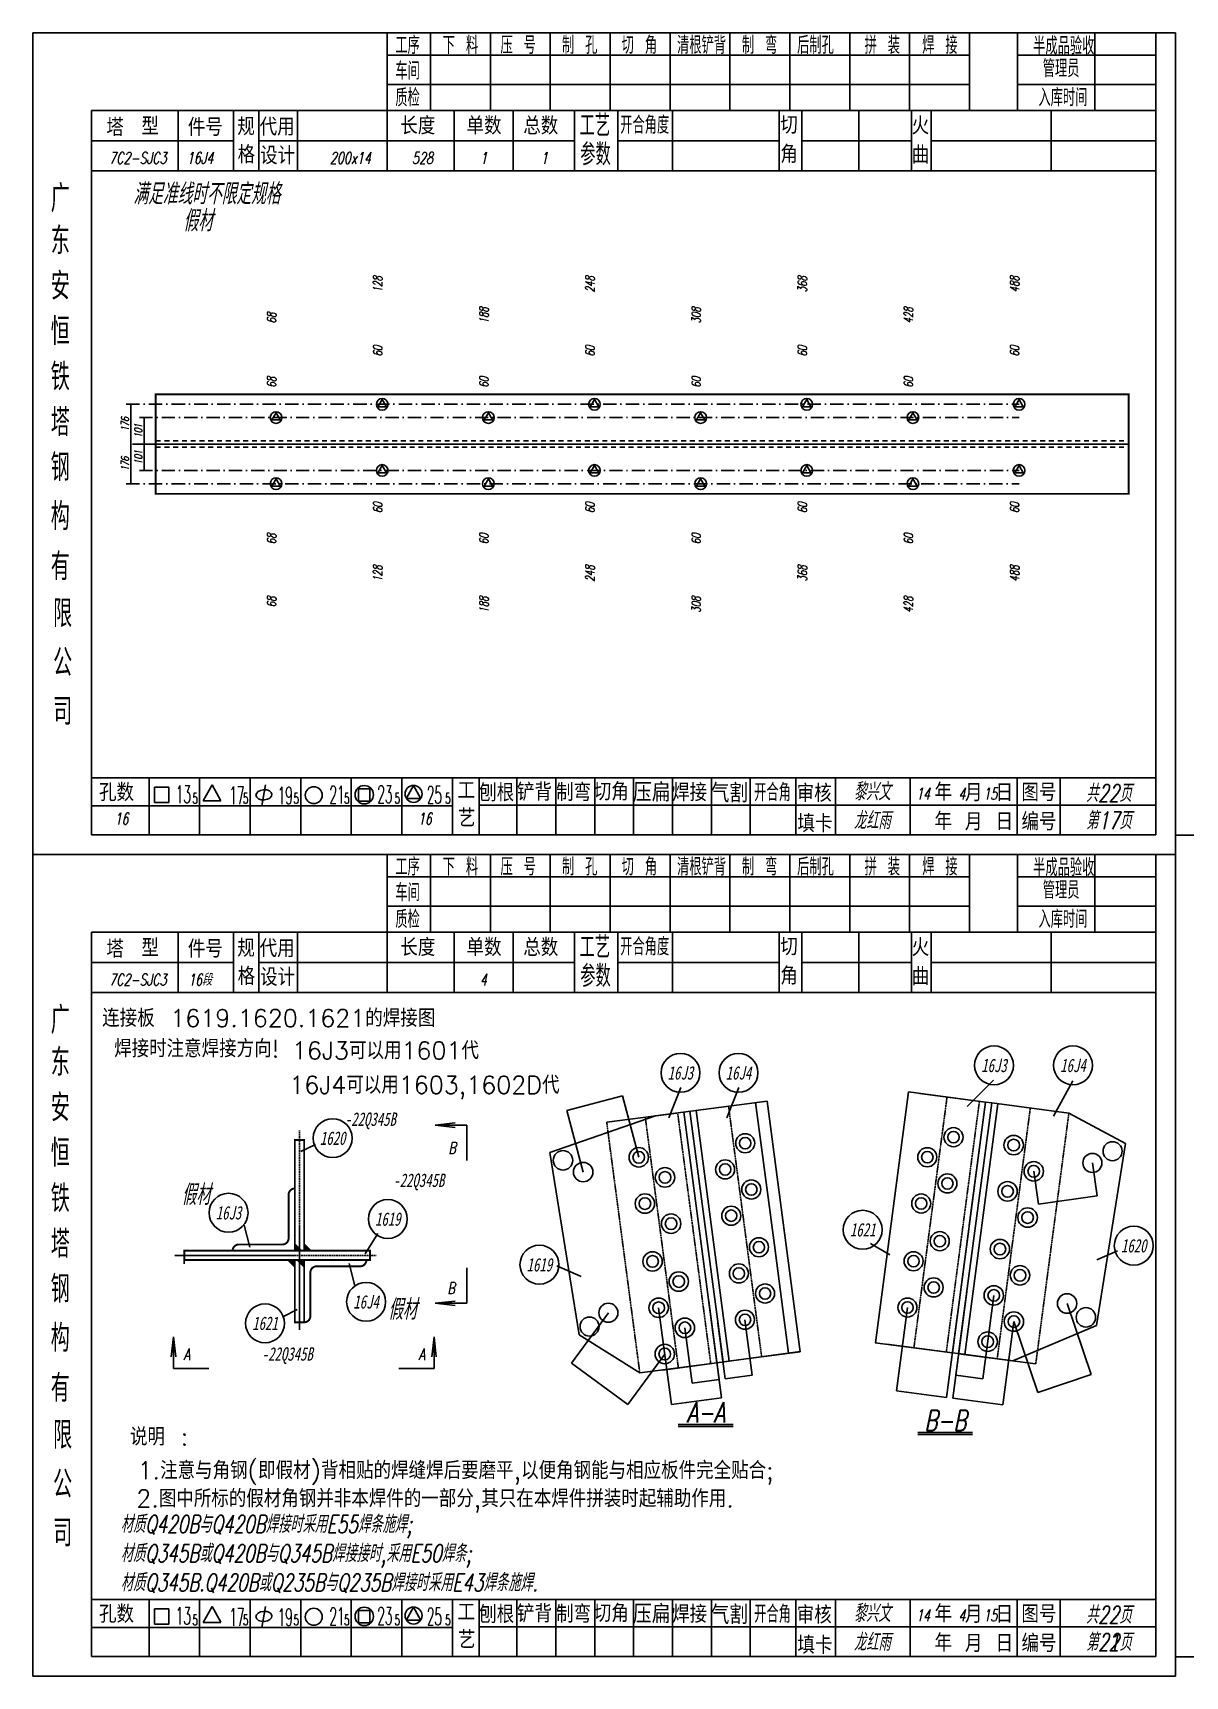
# Model space of a CAD drawing. Header units: millimetres. Extents: x -1378 to 644, y -1773 to 1979.
# Drawn here: x 51.5 to 347.8, y 501.1 to 923.4 of the extents above; entities that cross this region are included whole.
import ezdxf
from ezdxf.enums import TextEntityAlignment as Align

# ---------------------------------------------------------------- set-up
doc = ezdxf.new("R2010")
doc.units = ezdxf.units.MM
for name, pattern in [('CENTER', [50.8, 31.75, -6.35, 6.35, -6.35]), ('LPY8', [0.009, 0.005, -0.004]), ('LPY9', [0.025, 0.015, -0.005, 0, -0.005])]:
    doc.linetypes.add(name, pattern=pattern)
for name, color, linetype in [('1', 7, 'Continuous'), ('19', 7, 'Continuous'), ('2', 7, 'Continuous'), ('21', 7, 'Continuous'), ('22', 7, 'Continuous'), ('6', 7, 'Continuous')]:
    doc.layers.add(name, color=color, linetype=linetype)
doc.styles.add('hz', font='txt.shx', dxfattribs={"width": 0.7, "oblique": 12, "bigfont": 'hztxt.shx'})
doc.dimstyles.new('ISO-25', dxfattribs={"dimscale": 0.001, "dimtxt": 2.5, "dimasz": 2.5, "dimexe": 1.25, "dimexo": 0.625, "dimtad": 1, "dimtxsty": 'Standard', "dimcen": 2.5, "dimadec": 0, "dimazin": 0, "dimtfac": 1, "dimtmove": 0, "dimatfit": 3, "dimfxl": 0, "dimarcsym": 0})

# ---------------------------------------------------------------- blocks, each defined once
blk = doc.blocks.new('xytfsc')
at = {"color": 243}
for p, q in [((-0.0818, 0.17567), (-0.0818, -0.0355)), ((0.212, 0.17567), (-0.0818, 0.17567)), ((0.00934, 0.17567), (0.00934, 0.15571)), ((0.02044, 0.17567), (0.02044, 0.15571)), ((0.03584, 0.17567), (0.03584, 0.15571)), ((0.05124, 0.17567), (0.05124, 0.15571)), ((0.06664, 0.17567), (0.06664, 0.15571)), ((0.08204, 0.17567), (0.08204, 0.15571)), ((0.09744, 0.17567), (0.09744, 0.15571)), ((0.11284, 0.17567), (0.11284, 0.15571)), ((0.12824, 0.17567), (0.12824, 0.15571)), ((0.14364, 0.17567), (0.14364, 0.15571)), ((0.15904, 0.17567), (0.15904, 0.15571)), ((0.15904, 0.17567), (0.15904, 0.15571)), ((0.17139, 0.17567), (0.17139, 0.1557)), ((0.19125, 0.17567), (0.19125, 0.1557)), ((0.20692, 0.17567), (0.20692, 0.1557)), ((0.212, 0.1457), (0.212, 0.17567)), ((0.15904, 0.16991), (0.00934, 0.16991)), ((0.20692, 0.16991), (0.17139, 0.16991)), ((0.15904, 0.16238), (0.00934, 0.16238)), ((0.20692, 0.16238), (0.17139, 0.16238)), ((-0.0667, 0.1557), (-0.0667, -0.03042)), ((0.20692, 0.1557), (-0.0667, 0.1557)), ((-0.04446, 0.15571), (-0.04446, 0.14021)), ((-0.01376, 0.15577), (-0.01376, 0.14027)), ((0.00934, 0.15571), (0.00934, 0.14021)), ((0.02657, 0.1558), (0.02657, 0.1403)), ((0.0417, 0.1558), (0.0417, 0.1403)), ((0.05749, 0.1557), (0.05749, 0.1402)), ((0.06861, 0.1557), (0.06861, 0.1402)), ((0.08265, 0.1557), (0.08265, 0.1402)), ((0.1101, 0.1557), (0.1101, 0.1402)), ((0.11589, 0.1557), (0.11589, 0.1402)), ((0.13059, 0.1557), (0.13059, 0.1402)), ((0.14414, 0.1557), (0.14414, 0.1402)), ((0.14915, 0.1557), (0.14915, 0.1402)), ((0.18007, 0.1557), (0.18007, 0.1402)), ((0.20692, -0.03042), (0.20692, 0.1557)), ((-0.03023, 0.14789), (-0.0667, 0.14789)), ((0.05749, 0.14795), (-0.02369, 0.14795)), ((0.06861, 0.14795), (0.1101, 0.14795)), ((0.11589, 0.14795), (0.14414, 0.14795)), ((0.14915, 0.14795), (0.2071, 0.14795)), ((0.212, -0.0355), (0.212, 0.1457)), ((0.2071, 0.1402), (-0.0667, 0.1402)), ((-0.0667, -0.0158), (0.20692, -0.0158)), ((-0.05193, -0.0158), (-0.05193, -0.03042)), ((-0.03893, -0.03042), (-0.03893, -0.0158)), ((-0.02593, -0.0158), (-0.02593, -0.03042)), ((-0.01293, -0.03042), (-0.01293, -0.0158)), ((0.00007, -0.0158), (0.00007, -0.03042)), ((0.01307, -0.03028), (0.01307, -0.0158)), ((0.04269, -0.03037), (0.04269, -0.0157)), ((0.05269, -0.03037), (0.05269, -0.0157)), ((0.06269, -0.03037), (0.06269, -0.0157)), ((0.07269, -0.03037), (0.07269, -0.0157)), ((0.08269, -0.03037), (0.08269, -0.0157)), ((0.09269, -0.03037), (0.09269, -0.0157)), ((0.10269, -0.03037), (0.10269, -0.0157)), ((0.1144, -0.03054), (0.1144, -0.01587)), ((0.12461, -0.03053), (0.12461, -0.01587)), ((0.14378, -0.03042), (0.14378, -0.01576)), ((0.17132, -0.03045), (0.17132, -0.01578)), ((0.18234, -0.03043), (0.18234, -0.01576)), ((-0.05048, -0.02216), (-0.05048, -0.01823)), ((-0.04687, -0.01823), (-0.05048, -0.01823)), ((-0.04687, -0.01823), (-0.04687, -0.02216)), ((-0.03572, -0.0176), (-0.03801, -0.0217)), ((-0.03347, -0.02167), (-0.03572, -0.0176)), ((-0.02201, -0.0176), (-0.02294, -0.02301)), ((0.00483, -0.01861), (0.00194, -0.01861)), ((0.00194, -0.02176), (0.00194, -0.01861)), ((0.00483, -0.01861), (0.00483, -0.02176)), ((0.01611, -0.01776), (0.01429, -0.02104)), ((0.01431, -0.02109), (0.01795, -0.02108)), ((0.01792, -0.02102), (0.01611, -0.01776)), ((0.02607, -0.02298), (-0.0667, -0.02298)), ((-0.04687, -0.02216), (-0.05048, -0.02216)), ((-0.038, -0.02172), (-0.03348, -0.02172)), ((0.00483, -0.02176), (0.00194, -0.02176)), ((0.03294, -0.02282), (0.20692, -0.02282)), ((-0.0667, -0.03042), (0.20692, -0.03042)), ((-0.0718, -0.0355), (-0.0818, -0.0355)), ((-0.0718, -0.0355), (0.212, -0.0355))]:
    blk.add_line(p, q, dxfattribs=at)
at = {"color": 25}
for p, q in [((-0.03023, 0.14014), (-0.03023, 0.15564)), ((-0.0237, 0.14025), (-0.0237, 0.15575)), ((0.02607, -0.03028), (0.02607, -0.01568)), ((0.03298, -0.03049), (0.03298, -0.01589))]:
    blk.add_line(p, q, dxfattribs=at)
at = {"color": 243}
for centre, radius in [((-0.00958, -0.02025), 0.00218), ((0.00341, -0.02014), 0.00237), ((0.0161, -0.01993), 0.00218)]:
    blk.add_circle(centre, radius, dxfattribs=at)
blk.add_ellipse((-0.02237, -0.02016), major_axis=(-0.00206, -0.00014), ratio=0.631198, dxfattribs=at)
at = {"color": 243, "style": 'hz'}
for s, height, width, p in [('工序', 0.0045, 0.7, (0.01141, 0.17026)), ('下 料', 0.0045, 0.7, (0.0236, 0.17026)), ('压 号', 0.0045, 0.7, (0.03845, 0.17026)), ('制 孔', 0.0045, 0.7, (0.05426, 0.17026)), ('切 角', 0.0045, 0.7, (0.0696, 0.17026)), ('清根铲背 ', 0.0045, 0.7, (0.08385, 0.17026)), (' 制 弯', 0.0045, 0.7, (0.09772, 0.17026)), (' 后制孔', 0.0045, 0.7, (0.11191, 0.17026)), ('拼 装', 0.0045, 0.7, (0.13207, 0.17026)), (' 焊 接', 0.0045, 0.7, (0.14407, 0.17026)), ('半成品验收', 0.0045, 0.7, (0.17541, 0.17009)), ('管理员', 0.0045, 0.7, (0.17787, 0.16428)), ('车间', 0.0045, 0.7, (0.01141, 0.16365)), ('质检', 0.0045, 0.7, (0.01141, 0.15676)), ('入库时间', 0.0045, 0.7, (0.17677, 0.15681)), ('工艺', 0.0056, 0.7, (0.0588, 0.14906)), ('开合角度', 0.0045, 0.7, (0.06923, 0.14974)), ('参数', 0.0056, 0.7, (0.05897, 0.14164)), ('广', 0.007, 0.7, (-0.0772, 0.1296)), ('东', 0.007, 0.7, (-0.0772, 0.11874)), ('安', 0.007, 0.7, (-0.0772, 0.10709)), ('恒', 0.007, 0.7, (-0.0772, 0.09543)), ('铁', 0.007, 0.7, (-0.0772, 0.08376)), ('塔', 0.007, 0.7, (-0.0772, 0.07209)), ('钢', 0.007, 0.7, (-0.0772, 0.06049)), ('构', 0.007, 0.7, (-0.0772, 0.04788)), ('有', 0.007, 0.7, (-0.0772, 0.035)), ('限', 0.007, 0.7, (-0.07659, 0.02293)), ('公', 0.007, 0.7, (-0.07659, 0.01032)), ('司', 0.007, 0.7, (-0.07659, -0.00223)), ('开合角', 0.0045, 0.7, (0.10368, -0.02179)), ('13', 0.0045, 0.5, (-0.04503, -0.02227)), ('5', 0.00269, 0.6, (-0.04077, -0.02242)), ('17', 0.0045, 0.5, (-0.0313, -0.02254)), ('5', 0.00269, 0.6, (-0.02777, -0.02242)), ('19', 0.0045, 0.5, (-0.01885, -0.0226)), ('5', 0.00269, 0.6, (-0.01477, -0.02242)), ('21', 0.0045, 0.5, (-0.00553, -0.02238)), ('5', 0.00269, 0.6, (-0.00177, -0.02242)), ('23', 0.0045, 0.5, (0.00679, -0.02228)), ('5', 0.00269, 0.6, (0.01123, -0.02242)), ('25', 0.0045, 0.5, (0.01952, -0.02242)), ('5', 0.00269, 0.6, (0.02423, -0.02242))]:
    blk.add_text(s, height=height, dxfattribs=dict(at, width=width)).set_placement(p)
for s, height, p in [('塔', 0.0045, (-0.06291, 0.14913)), ('型', 0.0045, (-0.0539, 0.14943)), ('单数', 0.0045, (0.02972, 0.14955)), ('总数', 0.0045, (0.04431, 0.14954)), ('孔数', 0.0045, (-0.06478, -0.02179)), ('压扁', 0.0048, (0.07253, -0.02192)), ('气割', 0.0048, (0.09248, -0.0221)), ('图号', 0.0045, (0.1724, -0.0218)), ('编号', 0.0045, (0.1724, -0.0293))]:
    blk.add_text(s, height=height, dxfattribs=at).set_placement(p)
at = {"color": 25, "style": 'hz'}
for s, p in [('件号', (-0.04194, 0.14917)), ('规', (-0.02923, 0.14934)), ('代用', (-0.02348, 0.14927)), ('长度', (0.01268, 0.14955)), ('切', (0.11039, 0.14973)), ('火', (0.14418, 0.14957)), ('格', (-0.02915, 0.14213)), ('设计', (-0.02335, 0.14189)), ('角', (0.11039, 0.14223)), ('曲', (0.14418, 0.14207)), ('铲背', (0.04269, -0.02169)), ('制弯', (0.05274, -0.02179)), ('切角', (0.06243, -0.02161)), ('焊接', (0.08256, -0.02181)), ('年', (0.15005, -0.0217)), ('工', (0.02741, -0.02128)), ('刨根', (0.03296, -0.02187)), ('审核', (0.11462, -0.022)), ('月', (0.15785, -0.02184)), ('日', (0.16576, -0.02182)), ('艺', (0.02749, -0.02838)), ('填卡', (0.1148, -0.02977)), ('年', (0.15005, -0.02918)), ('月', (0.15785, -0.02932)), ('日', (0.16576, -0.0293))]:
    blk.add_text(s, height=0.0045, dxfattribs=at).set_placement(p)
blk = doc.blocks.new('li8')
at = {"layer": '21', "color": 7, "linetype": 'LPY8'}
blk.add_line((0, 0), (1, 0), dxfattribs=at)
blk = doc.blocks.new('do')
at = {"color": 211}
for p, q in [((-0.72, -0.41), (0, 0.83)), ((0, 0.83), (0.72, -0.41)), ((-0.72, -0.41), (0.72, -0.41))]:
    blk.add_line(p, q, dxfattribs=at)
blk.add_circle((0, 0), 1, dxfattribs=at)
blk = doc.blocks.new('li9')
at = {"layer": '21', "color": 210, "linetype": 'LPY9'}
blk.add_line((0, 0), (1, 0), dxfattribs=at)
blk = doc.blocks.new('lhbff')
at = {"color": 140}
blk.add_circle((0, 0), 1, dxfattribs=at)
at = {"color": 140, "flags": 1}
for tag, p in [('J1', (2.185, 5.027)), ('NO', (2.185, 5.36)), ('J2', (2.185, 4.694)), ('J3', (2.185, 4.36)), ('J4', (2.185, 4.027)), ('K1', (2.185, 3.694)), ('K2', (2.185, 3.36)), ('K3', (2.185, 3.027)), ('K4', (2.185, 2.694)), ('K5', (2.185, 2.36))]:
    blk.add_attdef(tag, p, '', height=0.2, dxfattribs=at)
blk = doc.blocks.new('d0')
at = {"color": 21}
for radius in [1, 0.6]:
    blk.add_circle((0, 0), radius, dxfattribs=at)
blk = doc.blocks.new('c0')
at = {"color": 21}
blk.add_circle((0, 0), 1, dxfattribs=at)
blk = doc.blocks.new('*D52')
at = {"layer": '1', "color": 0, "lineweight": -2}
for p, q in [((212.38, 595.77), (215.67, 570.91)), ((225.27, 597.47), (228.56, 572.61)), ((215.67, 570.91), (228.55, 572.61))]:
    blk.add_line(p, q, dxfattribs=at)
at = {"layer": '1', "color": 0}
for points in [[(215.67, 570.91), (215.67, 570.91), (215.67, 570.91)], [(228.55, 572.61), (228.55, 572.61), (228.56, 572.61)]]:
    blk.add_solid(points, dxfattribs=at)
at = {"layer": 'Defpoints', "color": 0}
for p in [(212.38, 595.77, -0.26), (225.27, 597.47, -0.26), (228.56, 572.61)]:
    blk.add_point(p, dxfattribs=at)
at = {"layer": '1', "color": 0, "insert": (222.11, 571.76), "char_height": 0.0025, "attachment_point": 5, "rotation": 7.5288}
blk.add_mtext('176', dxfattribs=at)
blk = doc.blocks.new('*D50')
at = {"layer": '1', "color": 0, "lineweight": -2}
for p, q in [((227.64, 591.77), (229.52, 577.52)), ((234.58, 592.68), (236.46, 578.44)), ((236.46, 578.44), (229.52, 577.53))]:
    blk.add_line(p, q, dxfattribs=at)
at = {"layer": '1', "color": 0}
for points in [[(229.52, 577.53), (229.52, 577.53), (229.52, 577.53)], [(236.46, 578.44), (236.46, 578.44), (236.46, 578.44)]]:
    blk.add_solid(points, dxfattribs=at)
at = {"layer": 'Defpoints', "color": 0}
for p in [(227.64, 591.77, -0.26), (234.58, 592.68, -0.26), (229.52, 577.53)]:
    blk.add_point(p, dxfattribs=at)
at = {"layer": '1', "color": 0, "insert": (232.99, 577.99), "char_height": 0.0025, "attachment_point": 5, "rotation": 7.5288}
blk.add_mtext('101', dxfattribs=at)
blk = doc.blocks.new('*D49')
at = {"layer": '1', "color": 0, "lineweight": -2}
for p, q in [((226.06, 591.52), (227.93, 577.31)), ((219.12, 590.61), (221, 576.4)), ((221, 576.4), (227.93, 577.32))]:
    blk.add_line(p, q, dxfattribs=at)
at = {"layer": '1', "color": 0}
for points in [[(221, 576.4), (221, 576.4), (220.99, 576.4)], [(227.93, 577.32), (227.93, 577.32), (227.93, 577.32)]]:
    blk.add_solid(points, dxfattribs=at)
at = {"layer": 'Defpoints', "color": 0}
for p in [(226.06, 591.52, -0.26), (219.12, 590.61, -0.26), (227.93, 577.32)]:
    blk.add_point(p, dxfattribs=at)
at = {"layer": '1', "color": 0, "insert": (224.46, 576.86), "char_height": 0.0025, "attachment_point": 5, "rotation": 7.5288}
blk.add_mtext('101', dxfattribs=at)
blk = doc.blocks.new('*D56')
at = {"layer": '1', "color": 0, "lineweight": -2}
for p, q in [((290.83, 593.91), (288, 572.49)), ((303.72, 592.2), (300.89, 570.79)), ((300.89, 570.79), (288.01, 572.49))]:
    blk.add_line(p, q, dxfattribs=at)
at = {"layer": '1', "color": 0}
for points in [[(288.01, 572.49), (288.01, 572.49), (288, 572.49)], [(300.89, 570.79), (300.89, 570.79), (300.89, 570.79)]]:
    blk.add_solid(points, dxfattribs=at)
at = {"layer": 'Defpoints', "color": 0}
for p in [(290.83, 593.91, 0), (303.72, 592.2, 0), (288, 572.49)]:
    blk.add_point(p, dxfattribs=at)
at = {"layer": '1', "color": 0, "insert": (294.45, 571.64), "char_height": 0.0025, "attachment_point": 5, "rotation": 352.4712}
blk.add_mtext('176', dxfattribs=at)
blk = doc.blocks.new('*D55')
at = {"layer": '1', "color": 0, "lineweight": -2}
for p, q in [((291.62, 599.85), (288.79, 578.44)), ((298.56, 598.94), (295.73, 577.52)), ((295.73, 577.53), (288.79, 578.44))]:
    blk.add_line(p, q, dxfattribs=at)
at = {"layer": '1', "color": 0}
for points in [[(288.79, 578.44), (288.79, 578.44), (288.79, 578.44)], [(295.73, 577.53), (295.73, 577.53), (295.73, 577.53)]]:
    blk.add_solid(points, dxfattribs=at)
at = {"layer": 'Defpoints', "color": 0}
for p in [(291.62, 599.85, 0), (298.56, 598.94, 0), (288.79, 578.44)]:
    blk.add_point(p, dxfattribs=at)
at = {"layer": '1', "color": 0, "insert": (292.26, 577.99), "char_height": 0.0025, "attachment_point": 5, "rotation": 352.4712}
blk.add_mtext('101', dxfattribs=at)
blk = doc.blocks.new('*D54')
at = {"layer": '1', "color": 0, "lineweight": -2}
for p, q in [((276.36, 595.82), (273.53, 574.4)), ((289.25, 594.12), (286.42, 572.7)), ((273.53, 574.4), (286.41, 572.7))]:
    blk.add_line(p, q, dxfattribs=at)
at = {"layer": '1', "color": 0}
for points in [[(273.53, 574.4), (273.53, 574.4), (273.53, 574.4)], [(286.41, 572.7), (286.41, 572.7), (286.42, 572.7)]]:
    blk.add_solid(points, dxfattribs=at)
at = {"layer": 'Defpoints', "color": 0}
for p in [(276.36, 595.82, 0), (289.25, 594.12), (286.42, 572.7)]:
    blk.add_point(p, dxfattribs=at)
at = {"layer": '1', "color": 0, "insert": (279.97, 573.55), "char_height": 0.0025, "attachment_point": 5, "rotation": 352.4719}
blk.add_mtext('176', dxfattribs=at)
blk = doc.blocks.new('*D57')
at = {"layer": '1', "color": 0, "lineweight": -2}
for p, q in [((199.45, 594.48), (189.95, 581.49)), ((213.95, 583.87), (204.46, 570.88)), ((189.96, 581.49), (204.46, 570.89))]:
    blk.add_line(p, q, dxfattribs=at)
at = {"layer": '1', "color": 0}
for points in [[(189.96, 581.49), (189.96, 581.49), (189.95, 581.49)], [(204.46, 570.89), (204.46, 570.89), (204.46, 570.88)]]:
    blk.add_solid(points, dxfattribs=at)
at = {"layer": 'Defpoints', "color": 0}
for p in [(199.45, 594.48, -0.26), (213.96, 583.87, -0.26), (204.46, 570.88)]:
    blk.add_point(p, dxfattribs=at)
at = {"layer": '1', "color": 0, "insert": (197.21, 576.19), "char_height": 0.0025, "attachment_point": 5, "rotation": 323.8296}
blk.add_mtext('140', dxfattribs=at)
blk = doc.blocks.new('*D58')
at = {"layer": '1', "color": 0, "lineweight": -2}
for p, q in [((192.97, 630.63), (188.76, 646.46)), ((188.77, 646.46), (203.06, 650.27)), ((207.27, 634.43), (203.06, 650.27))]:
    blk.add_line(p, q, dxfattribs=at)
at = {"layer": '1', "color": 0}
for points in [[(188.77, 646.46), (188.77, 646.46), (188.76, 646.46)], [(203.06, 650.27), (203.06, 650.27), (203.06, 650.27)]]:
    blk.add_solid(points, dxfattribs=at)
at = {"layer": 'Defpoints', "color": 0}
for p in [(203.06, 650.27), (207.27, 634.43, -0.26), (192.98, 630.63, -0.26)]:
    blk.add_point(p, dxfattribs=at)
at = {"layer": '1', "color": 0, "insert": (195.91, 648.37), "char_height": 0.0025, "attachment_point": 5, "rotation": 14.8958}
blk.add_mtext('161', dxfattribs=at)
blk = doc.blocks.new('*D59')
at = {"layer": '1', "color": 0, "lineweight": -2}
for p, q in [((308.83, 630.83), (310.03, 622.38)), ((323.91, 632.98), (325.11, 624.52)), ((325.11, 624.52), (310.03, 622.38))]:
    blk.add_line(p, q, dxfattribs=at)
at = {"layer": '1', "color": 0}
for points in [[(310.03, 622.38), (310.03, 622.38), (310.03, 622.38)], [(325.11, 624.52), (325.11, 624.52), (325.11, 624.52)]]:
    blk.add_solid(points, dxfattribs=at)
at = {"layer": 'Defpoints', "color": 0}
for p in [(308.83, 630.83, 0), (323.91, 632.98, 0), (310.03, 622.38)]:
    blk.add_point(p, dxfattribs=at)
at = {"layer": '1', "color": 0, "insert": (317.57, 623.45), "char_height": 0.0025, "attachment_point": 5, "rotation": 8.0918}
blk.add_mtext('135', dxfattribs=at)
blk = doc.blocks.new('*D60')
at = {"layer": '1', "color": 0, "lineweight": -2}
for p, q in [((317.41, 596.85), (323.6, 578.61)), ((303.72, 592.2), (309.91, 573.97)), ((323.59, 578.62), (309.91, 573.97))]:
    blk.add_line(p, q, dxfattribs=at)
at = {"layer": '1', "color": 0}
for points in [[(323.59, 578.62), (323.59, 578.61), (323.6, 578.62)], [(309.91, 573.97), (309.91, 573.97), (309.91, 573.97)]]:
    blk.add_solid(points, dxfattribs=at)
at = {"layer": 'Defpoints', "color": 0}
for p in [(317.41, 596.85, 0), (303.72, 592.2, 0), (309.91, 573.97)]:
    blk.add_point(p, dxfattribs=at)
at = {"layer": '1', "color": 0, "insert": (316.75, 576.29), "char_height": 0.0025, "attachment_point": 5, "rotation": 18.7535}
blk.add_mtext('162', dxfattribs=at)

msp = doc.modelspace()

# ---------------------------------------------------------------- hatches: boundary and pattern name
at = {"layer": '1'}
h = msp.add_hatch(color=7, dxfattribs=at)
h.paths.add_polyline_path([(118.8284, 612.2123), (118.8284, 610.4217), (120.0284, 610.4217), (120.0284, 611.0123)])
h.paths.add_polyline_path([(120.0284, 611.0123), (120.0284, 610.4217), (120.619, 610.4217)])
for points in [[(121.2284, 612.2123), (121.2284, 610.4217), (123.019, 610.4217)], [(118.8284, 606.231), (118.8284, 608.0217), (117.0378, 608.0217)]]:
    msp.add_hatch(color=7, dxfattribs=at).paths.add_polyline_path(points)
h = msp.add_hatch(color=7, dxfattribs=at)
h.paths.add_polyline_path([(121.2284, 606.231), (121.2284, 608.0217), (120.0284, 608.0217), (120.0284, 607.431)])
h.paths.add_polyline_path([(120.0284, 607.431), (120.0284, 608.0217), (119.4378, 608.0217)])

# ---------------------------------------------------------------- linework, layer by layer
for p, q in [((298.0349, 648.3894, -0.0045), (296.4477, 648.6011, -0.0059)), ((271.8101, 609.389), (266.8462, 612.2549)), ((325.0373, 608.067), (330.39, 610.4265)), ((192.4572, 603.7962), (186.1652, 606.5637)), ((289.5222, 583.9718, -0.0004), (287.8701, 584.1528, -0.001))]:
    msp.add_line(p, q)
at = {"layer": '1', "color": 134}
for p, q in [((214.9713, 644.5846), (218.101, 652.3697)), ((229.8892, 644.5846), (233.0189, 652.3697)), ((298.5134, 654.2863), (291.7142, 647.4871))]:
    msp.add_line(p, q, dxfattribs=at)
at = {"layer": '1', "color": 7, "extrusion": (0.000105347, 6.62235e-05, 1)}
for p, q in [((268.1013, 586.7654, 0.0011), (276.6213, 651.2304, -0.004)), ((296.4331, 648.6119, -0.0063), (276.6055, 651.2324, -0.0043))]:
    msp.add_line(p, q, dxfattribs=at)
at = {"layer": '1', "color": 7}
for p, q in [((313.8825, 644.961, -0.005), (318.8738, 654.0897, -0.005)), ((154.9044, 642.6787), (160.017, 643.266)), ((163.0548, 642.6787), (154.9044, 642.6787)), ((154.9044, 642.6787), (160.017, 642.0915)), ((163.0548, 633.5928), (163.0548, 642.6787)), ((121.2284, 638.864), (118.8284, 638.864)), ((120.4097, 635.9153), (124.1476, 637.753)), ((107.222, 611.2982), (105.7635, 617.0074)), ((136.9008, 609.6422), (140.2073, 614.8418)), ((90.3861, 609.4833), (90.3861, 607.0833)), ((118.8284, 612.2123), (120.619, 610.4217)), ((121.2284, 612.2123), (123.019, 610.4217)), ((138.1528, 608.0217), (138.1528, 610.4217)), ((118.8284, 606.231), (117.0378, 608.0217)), ((121.2284, 606.231), (119.4378, 608.0217)), ((132.8348, 607.1451), (134.2933, 601.4359)), ((163.0548, 605.9852), (163.0548, 596.8993)), ((154.9044, 596.8993), (160.017, 597.4866)), ((154.9044, 596.8993), (160.017, 596.3121)), ((163.0548, 596.8993), (154.9044, 596.8993)), ((119.4538, 595.2876), (115.7159, 593.4499)), ((87.6172, 588.3021), (87.0299, 583.1896)), ((87.6172, 588.3021), (88.2045, 583.1896)), ((87.6172, 580.1517), (87.6172, 588.3021)), ((154.6152, 588.3021), (154.0279, 583.1896)), ((154.6152, 580.1517), (154.6152, 588.3021)), ((154.6152, 588.3021), (155.2025, 583.1896)), ((96.7031, 580.1517), (87.6172, 580.1517)), ((145.5293, 580.1517), (154.6152, 580.1517)), ((217.4389, 565.7877), (231.5315, 565.7877)), ((217.4389, 565.2702), (231.5315, 565.2702)), ((293.1228, 563.6937), (279.0301, 563.6937)), ((293.1228, 563.1763), (279.0301, 563.1763))]:
    msp.add_line(p, q, dxfattribs=at)
at = {"layer": '1', "color": 7, "extrusion": (5.18713e-05, -6.62236e-05, -1)}
for p, q in [((220.4372, 646.2587, -0.2663), (228.9493, 581.8533, -0.2615)), ((230.5355, 582.063, -0.2615), (222.0234, 646.4684, -0.2662)), ((248.7768, 584.4738, -0.2607), (240.2648, 648.8792, -0.2654))]:
    msp.add_line(p, q, dxfattribs=at)
at = {"layer": '1', "color": 7, "extrusion": (0.012063, -0.001514, 0.999926)}
msp.add_line((287.9323, 584.1798, -0.1576), (296.4456, 648.6013, -0.1627), dxfattribs=at)
at = {"layer": '1', "color": 7, "extrusion": (-7.20749e-06, -8.02421e-05, -1)}
for p, q in [((298.0346, 648.3906, -0.0053), (289.5159, 583.9351, 0)), ((291.1021, 583.7255, 0), (299.6207, 648.1802, -0.0053))]:
    msp.add_line(p, q, dxfattribs=at)
at = {"layer": '1', "color": 7, "extrusion": (2.41183e-05, 7.63467e-05, 1)}
msp.add_line((217.0661, 645.8132, -0.2658), (199.0226, 643.4285, -0.2652), dxfattribs=at)
at = {"layer": '1', "color": 7, "extrusion": (-5.18372e-05, 6.59661e-05, 1)}
for p, q in [((218.8502, 646.049, -0.2655), (227.3623, 581.6436, -0.2608)), ((227.3624, 581.6427, -0.2608), (207.5348, 579.0222, -0.2616))]:
    msp.add_line(p, q, dxfattribs=at)
at = {"layer": '1', "color": 7, "extrusion": (-0.000847991, -2.78371e-05, 1)}
msp.add_line((213.4148, 579.7615, -0.2666), (248.7755, 584.4841, -0.2365), dxfattribs=at)
at = {"layer": '1', "color": 7, "extrusion": (-2.9707e-06, 0.991218, -0.13224)}
for p, q in [((287.8701, 584.1528, -0.001), (268.0425, 586.7733, -0.0006)), ((289.4562, 583.943, -0.001), (309.2838, 581.3225, -0.0014))]:
    msp.add_line(p, q, dxfattribs=at)
at = {"layer": '1', "color": 7, "const_width": 0.5}
for points in [[(118.8284, 610.4217), (118.8284, 638.864), (121.2284, 638.864), (121.2284, 610.4217)], [(117.2284, 624.8217), (117.2284, 613.6217)], [(138.1528, 608.0217), (138.1528, 610.4217), (90.3861, 610.4217), (90.3861, 608.0217), (138.1528, 608.0217)], [(115.6284, 612.0217), (104.4284, 612.0217)], [(121.2284, 608.0217), (121.2284, 592.0217), (118.8284, 592.0217), (118.8284, 608.0217)], [(122.8284, 593.6217), (122.8284, 604.8217)], [(124.4284, 606.4217), (135.6284, 606.4217)]]:
    msp.add_lwpolyline(points, dxfattribs=at)
for points in [[(118.8284, 626.4217, 0.41421356), (117.2284, 624.8217, -1)], [(115.6284, 612.0217, 0.41421356), (117.2284, 613.6217, 1)], [(104.4284, 612.0217, 0.41421356), (102.8284, 610.4217, 0.41421356)], [(135.6284, 606.4217, 0.41421356), (137.2284, 608.0217, 0.41421356)], [(124.4284, 606.4217, 0.41421356), (122.8284, 604.8217, 1)], [(121.2284, 592.0217, 0.41421356), (122.8284, 593.6217, -1)]]:
    msp.add_lwpolyline(points, format="xyb", dxfattribs=at)
at = {"layer": '1', "color": 7}
for centre, start, end in [((118.8284, 624.8217), 90, 180), ((104.4284, 610.4217), 90, 180), ((135.6284, 608.0217), 270, 0), ((121.2284, 593.6217), 270, 0)]:
    msp.add_arc(centre, 1.6, start, end, dxfattribs=at)
at = {"layer": '2', "color": 7}
for p, q in [((76.6653, 827.9526), (76.6653, 817.7526)), ((80.0653, 824.5526), (80.0653, 817.7526)), ((76.6653, 807.5526), (76.6653, 817.7526)), ((77.0653, 817.7526), (143.0653, 817.7526)), ((77.0653, 817.7526), (143.0653, 817.7526)), ((80.0653, 810.9526), (80.0653, 817.7526)), ((83.0653, 817.7526), (333.2653, 817.7526))]:
    msp.add_line(p, q, dxfattribs=at)
at = {"layer": '2', "color": 7, "const_width": 0.5}
msp.add_lwpolyline([(83.0653, 830.5526), (333.2653, 830.5526), (333.2653, 804.9526), (83.0653, 804.9526)], close=True, dxfattribs=at)
at = {"layer": '21', "color": 210, "linetype": 'LPY9', "extrusion": (-2.28099e-05, -7.61592e-05, -1)}
msp.add_line((238.8629, 583.1603, -0.2615), (230.3504, 647.5695, -0.2662), dxfattribs=at)
at = {"layer": '21', "color": 210, "linetype": 'LPY9', "extrusion": (0.000105347, 6.62235e-05, 1)}
msp.add_line((278.0222, 585.5034, 0.0002), (286.5352, 649.9156, -0.005), dxfattribs=at)
at = {"layer": '21', "color": 53, "linetype": 'LPY8', "extrusion": (0.000105347, 6.62235e-05, 1)}
msp.add_line((286.3427, 584.3545, -0.0006), (294.8616, 648.8114, -0.0058), dxfattribs=at)
at = {"layer": '21', "color": 210, "linetype": 'LPY9', "extrusion": (-7.20749e-06, -8.02421e-05, -1)}
msp.add_line((299.4289, 582.625), (307.9471, 647.076, -0.0052), dxfattribs=at)
at = {"layer": '21', "color": 53, "linetype": 'LPY8', "extrusion": (2.41183e-05, 7.63467e-05, 1)}
msp.add_line((199.023, 643.4286, -0.2652), (207.5411, 578.977, -0.2604), dxfattribs=at)
at = {"layer": '21', "color": 210, "linetype": 'LPY9', "extrusion": (-5.18372e-05, 6.59661e-05, 1)}
msp.add_line((217.4493, 580.3326, -0.2612), (208.9372, 644.7388, -0.2659), dxfattribs=at)
at = {"layer": '21', "color": 53, "linetype": 'LPY8', "extrusion": (-5.18372e-05, 6.59661e-05, 1)}
msp.add_line((225.7789, 581.4128, -0.2608), (217.264, 645.8394, -0.2655), dxfattribs=at)
at = {"layer": '21', "color": 53, "linetype": 'LPY8', "extrusion": (-7.20749e-06, -8.02421e-05, -1)}
msp.add_line((309.3435, 581.3146, 0), (317.861, 645.7612, -0.0052), dxfattribs=at)
at = {"layer": '22', "color": 132, "extrusion": (0.012063, -0.001514, 0.999926)}
for p, q in [((296.4456, 648.6013, -0.1627), (279.581, 650.8379, 0.0441)), ((271.0784, 586.4308, 0.0492), (287.9323, 584.1798, -0.1576))]:
    msp.add_line(p, q, dxfattribs=at)
at = {"layer": '22', "color": 132, "extrusion": (-0.000847991, -2.78371e-05, 1)}
for p, q in [((240.2644, 648.8821, -0.2419), (211.5209, 645.0765, -0.2664)), ((240.1692, 626.6742, -0.2426), (237.2975, 648.487, -0.2445)), ((211.5384, 645.0826, -0.2664), (184.4278, 635.6549, -0.2896)), ((184.4278, 635.6549, -0.2896), (191.9072, 588.8174, -0.2846)), ((242.1352, 611.8393, -0.2414), (240.1692, 626.6742, -0.2426)), ((243.707, 599.9423, -0.2404), (242.1352, 611.8393, -0.2414)), ((245.8005, 584.0868, -0.239), (243.707, 599.9423, -0.2404)), ((191.9072, 588.8174, -0.2846), (207.5348, 579.0222, -0.2616))]:
    msp.add_line(p, q, dxfattribs=at)
at = {"layer": '22', "color": 132, "extrusion": (5.63321e-05, 5.63208e-05, 1)}
for p, q in [((317.8636, 645.7788, -0.0055), (298.0349, 648.3894, -0.0045)), ((332.4498, 638.0003, -0.0059), (317.8636, 645.7788, -0.0055)), ((324.9732, 591.1631, -0.0028), (332.4498, 638.0003, -0.0059)), ((303.4645, 582.1027, -0.0011), (324.9732, 591.1631, -0.0028)), ((289.5222, 583.9718, -0.0004), (303.4645, 582.1027, -0.0011))]:
    msp.add_line(p, q, dxfattribs=at)
at = {"layer": '22', "color": 132, "extrusion": (0.00090162, -2.78286e-05, 1)}
for p, q in [((332.4505, 638.0013, -0.0312), (324.9716, 591.1637, -0.0258)), ((324.9716, 591.1637, -0.0258), (303.4641, 582.1076, -0.0066))]:
    msp.add_line(p, q, dxfattribs=at)
at = {"layer": '6', "color": 8, "extrusion": (0.000105347, 6.62235e-05, 1)}
msp.add_line((296.4477, 648.6011, -0.0059), (292.2559, 616.8845, -0.0034), dxfattribs=at)
at = {"layer": '6', "color": 8, "extrusion": (-7.20749e-06, -8.02421e-05, -1)}
msp.add_line((298.02, 648.4014, -0.0056), (317.8476, 645.7809, -0.0055), dxfattribs=at)
at = {"layer": '6', "ltscale": 0.0005}
for p, q in [((118.8284, 638.864), (118.8284, 610.4217)), ((121.2284, 638.864), (121.2284, 610.4217)), ((117.2284, 624.8217), (117.2284, 613.6217)), ((138.1528, 610.4217), (90.3861, 610.4217)), ((104.4284, 612.0217), (115.6284, 612.0217)), ((138.1528, 608.0217), (90.3861, 608.0217)), ((122.8284, 593.6217), (122.8284, 604.8217)), ((135.6284, 606.4217), (124.4284, 606.4217))]:
    msp.add_line(p, q, dxfattribs=at)
at = {"layer": '6', "color": 2, "linetype": 'CENTER', "ltscale": 0.0005}
for p, q in [((120.0284, 641.303), (120.0284, 608.8729)), ((139.7151, 609.2217), (87.8782, 609.2217)), ((120.0284, 590.0929), (120.0284, 609.5704))]:
    msp.add_line(p, q, dxfattribs=at)
at = {"layer": '6', "color": 8, "extrusion": (-2.9707e-06, 0.991218, -0.13224)}
msp.add_line((287.9294, 584.1449, -0.0004), (292.1298, 615.9266, -0.003), dxfattribs=at)
at = {"layer": '6', "color": 8, "extrusion": (5.18713e-05, -6.62236e-05, -1)}
msp.add_line((228.9493, 581.8533, -0.2615), (248.7768, 584.4738, -0.2607), dxfattribs=at)
at = {"layer": '6', "ltscale": 0.0005}
for centre, start, end in [((115.6284, 613.6217), 270, 0), ((124.4284, 604.8217), 90, 180)]:
    msp.add_arc(centre, 1.6, start, end, dxfattribs=at)

# ---------------------------------------------------------------- block references
at = {"layer": '1', "color": 7}
for name, p, xscale, yscale, zscale in [('xytfsc', (133.2653, 747.7526), 1000, 1000, 1000), ('li9', (75.4653, 827.9526), 229.595636363636, 229.595636363636, 229.595636363636), ('do', (141.2936, 827.9526), 1.5, 1.5, 1.5), ('do', (195.8827, 827.9526), 1.5, 1.5, 1.5), ('do', (250.4718, 827.9526), 1.5, 1.5, 1.5), ('do', (305.0609, 827.9526), 1.5, 1.5, 1.5), ('li9', (78.8653, 824.5526), 226.195636363636, 226.195636363636, 226.195636363636), ('do', (113.9991, 824.5526), 1.5, 1.5, 1.5), ('do', (168.5882, 824.5526), 1.5, 1.5, 1.5), ('do', (223.1773, 824.5526), 1.5, 1.5, 1.5), ('do', (277.7664, 824.5526), 1.5, 1.5, 1.5), ('li9', (78.8653, 810.9526), 226.195636363636, 226.195636363636, 226.195636363636), ('do', (141.2936, 810.9526), 1.5, 1.5, 1.5), ('do', (195.8827, 810.9526), 1.5, 1.5, 1.5), ('do', (250.4718, 810.9526), 1.5, 1.5, 1.5), ('do', (305.0609, 810.9526), 1.5, 1.5, 1.5), ('li9', (75.4653, 807.5526), 229.595636363636, 229.595636363636, 229.595636363636), ('do', (113.9991, 807.5526), 1.5, 1.5, 1.5), ('do', (168.5882, 807.5526), 1.5, 1.5, 1.5), ('do', (223.1773, 807.5526), 1.5, 1.5, 1.5), ('do', (277.7664, 807.5526), 1.5, 1.5, 1.5)]:
    msp.add_blockref(name, p, dxfattribs=dict(at, xscale=xscale, yscale=yscale, zscale=zscale))
at = {"layer": '1', "color": 134, "xscale": 1000, "yscale": 1000, "zscale": 1000}
for p in [(427.0653, 541.5526), (133.2653, 536.5866), (133.2653, 536.5866)]:
    msp.add_blockref('xytfsc', p, dxfattribs=at)
at = {"layer": '19', "color": 8, "extrusion": (0.000105347, 6.62235e-05, 1), "xscale": 2.449999999987338, "yscale": 2.449999999982454, "zscale": 2.450000000000006, "rotation": 82.4711721854918}
for p in [(288.1988, 639.612, 0.0682), (281.4644, 634.4499, 0.0682), (286.6265, 627.7155, 0.0682), (279.8921, 622.5534, 0.0682)]:
    msp.add_blockref('d0', p, dxfattribs=at)
at = {"layer": '19', "color": 8, "extrusion": (5.18713e-05, -6.62236e-05, -1), "xscale": 2.450000000013917, "yscale": 2.450000000010891, "zscale": 2.450000000000004, "rotation": 82.47123751438603}
for p in [(-234.6353, 638.0492, 0.2349), (-229.4731, 631.3148, 0.2349), (-236.2076, 626.1526, 0.2349), (-231.0454, 619.4182, 0.2349)]:
    msp.add_blockref('d0', p, dxfattribs=at)
at = {"layer": '19', "color": 8, "extrusion": (-7.20749e-06, -8.02421e-05, -1), "xscale": 2.500000000005238, "yscale": 2.500000000002871, "zscale": 2.5, "rotation": 97.5288433291494}
for p in [(-303.665, 637.5672, -0.0489), (-308.8271, 630.8328, -0.0489), (-302.0927, 625.6706, -0.0489), (-307.2548, 618.9362, -0.0489)]:
    msp.add_blockref('d0', p, dxfattribs=at)
at = {"layer": '19', "color": 8, "extrusion": (-3.4668e-05, -6.22016e-05, -1), "xscale": 2.449999999992944, "yscale": 2.450000000003428, "zscale": 2.450000000000013, "rotation": 149.7995148804281}
for p in [(-329.0966, 635.9955, -0.0461), (-323.911, 632.9773, -0.0461)]:
    msp.add_blockref('c0', p, dxfattribs=at)
at = {"layer": '19', "color": 8, "extrusion": (1.88086e-05, 6.22033e-05, 1), "xscale": 2.500000000005377, "yscale": 2.500000000002606, "zscale": 2.500000000000012, "rotation": 149.7994495516493}
for p in [(187.7895, 633.6469, -0.2205), (192.9751, 630.6288, -0.2205)]:
    msp.add_blockref('c0', p, dxfattribs=at)
at = {"layer": '19', "color": 8, "extrusion": (-5.18372e-05, 6.59661e-05, 1), "xscale": 2.500000000000385, "yscale": 2.49999999998016, "zscale": 2.500000000000016, "rotation": 97.52877710915858}
for p in [(207.2725, 634.4319, -0.2342), (214.0069, 629.2698, -0.2342), (208.8448, 622.5354, -0.2342), (215.5792, 617.3732, -0.2342)]:
    msp.add_blockref('d0', p, dxfattribs=at)
at = {"layer": '19', "color": 8, "extrusion": (-2.28099e-05, -7.61592e-05, -1), "xscale": 2.450000000002398, "yscale": 2.450000000010124, "zscale": 2.450000000000003, "rotation": 82.47124147555677}
for p in [(-238.168, 611.3153, 0.2117), (-233.0058, 604.5809, 0.2117), (-239.7403, 599.4188, 0.2117), (-234.5781, 592.6844, 0.2117)]:
    msp.add_blockref('d0', p, dxfattribs=at)
at = {"layer": '19', "color": 8, "extrusion": (3.06657e-05, 7.61592e-05, 1), "xscale": 2.450000000004933, "yscale": 2.450000000010123, "zscale": 2.450000000000005, "rotation": 82.47117614655214}
for p in [(284.6661, 612.8782, 0.0529), (277.9317, 607.7161, 0.0529), (283.0938, 600.9817, 0.0529), (276.3594, 595.8195, 0.0529)]:
    msp.add_blockref('d0', p, dxfattribs=at)
at = {"layer": '19', "color": 8, "extrusion": (-2.93573e-05, -7.63467e-05, -1), "xscale": 2.50000000001454, "yscale": 2.500000000007786, "zscale": 2.500000000000015, "rotation": 97.52882303551695}
for p in [(-300.1315, 610.8341, -0.0526), (-305.2936, 604.0997, -0.0526), (-298.5592, 598.9376, -0.0526), (-303.7213, 592.2031, -0.0526), (-296.9869, 587.041, -0.0526)]:
    msp.add_blockref('d0', p, dxfattribs=at)
at = {"layer": '19', "color": 8, "extrusion": (2.41183e-05, 7.63467e-05, 1), "xscale": 2.500000000018513, "yscale": 2.500000000007787, "zscale": 2.500000000000021, "rotation": 97.52875770672948}
for p in [(210.8105, 607.6648, -0.2112), (217.545, 602.5027, -0.2112), (212.3828, 595.7683, -0.2112), (219.1172, 590.6061, -0.2112), (213.9551, 583.8717, -0.2112)]:
    msp.add_blockref('d0', p, dxfattribs=at)
at = {"layer": '19', "color": 8, "extrusion": (3.3557e-05, 8.64497e-05, 1), "xscale": 2.499999999998951, "yscale": 2.500000000017347, "zscale": 2.499999999999989, "rotation": 143.787230959228}
for p in [(317.4051, 596.8491, 0.0602), (322.246, 593.3044, 0.0602)]:
    msp.add_blockref('c0', p, dxfattribs=at)
at = {"layer": '19', "color": 8, "extrusion": (-1.99186e-05, -8.64497e-05, -1), "xscale": 2.450000000013635, "yscale": 2.44999999998517, "zscale": 2.450000000000011, "rotation": 143.7872962876187}
for p in [(-199.4491, 594.477, 0.2059), (-194.6081, 590.9323, 0.2059)]:
    msp.add_blockref('c0', p, dxfattribs=at)
at = {"layer": '2', "color": 7, "xscale": 250.2, "yscale": 250.2, "zscale": 250.2}
for p in [(83.0653, 818.5526), (83.0653, 816.9526)]:
    msp.add_blockref('li8', p, dxfattribs=at)
at = {"layer": '22', "color": 132, "extrusion": (-0.000847991, -2.78371e-05, 1), "xscale": 4.99999999999052, "yscale": 5.000000000000041, "zscale": 4.999999999999953, "rotation": 359.9999210957002}
for p in [(217.993, 656.1353, -0.4635), (232.9109, 656.1353, -0.4761), (101.7876, 620.1768, -0.364), (142.7332, 618.5587, -0.3986), (181.7209, 606.8234, -0.4314), (137.155, 597.2825, -0.3933)]:
    msp.add_blockref('lhbff', p, dxfattribs=at)
at = {"layer": '22', "color": 132, "extrusion": (0.000847991, -2.78371e-05, 1), "xscale": -4.99999999999052, "yscale": 5.000000000000041, "zscale": 4.999999999999953, "rotation": 7.89042998139422e-05}
for p in [(298.6212, 658.0518, -0.0255), (318.9137, 658.0518, -0.0083)]:
    msp.add_blockref('lhbff', p, dxfattribs=at)
at = {"layer": '22', "color": 132, "extrusion": (-5.63321e-05, 5.63208e-05, 1), "xscale": -5.000000000000714, "yscale": 4.999999999995881, "zscale": 4.999999999999983, "rotation": 4.674513640168242e-05}
msp.add_blockref('lhbff', (128.5612, 639.3458, 0.0232), dxfattribs=at)
at = {"layer": '22', "color": 132, "extrusion": (0.012063, -0.001514, 0.999926), "xscale": 5.000000000005667, "yscale": 5.000000000001066, "zscale": 4.999999999999975, "rotation": 0.001007701841890806}
msp.add_blockref('lhbff', (264.8216, 615.8072, 2.5353), dxfattribs=at)
at = {"layer": '22', "color": 132, "extrusion": (5.63321e-05, 5.63208e-05, 1), "xscale": 5.000000000000714, "yscale": 4.999999999995881, "zscale": 4.999999999999983, "rotation": 359.9999532548636}
msp.add_blockref('lhbff', (334.5503, 611.7049, 0.0477), dxfattribs=at)
at = {"layer": '22', "color": 132, "extrusion": (-0.012063, -0.001514, 0.999926), "xscale": -5.000000000005667, "yscale": 5.000000000001066, "zscale": 4.999999999999975, "rotation": 359.9989922981582}
msp.add_blockref('lhbff', (111.1553, 591.7717, -1.9641), dxfattribs=at)

# ---------------------------------------------------------------- texts
at = {"color": 134, "style": 'hz', "oblique": 12, "width": 0.7}
for s, p in [('满足准线时不限定规格', (115.0608, 879.3294, 0.0422)), ('假材', (97.6961, 872.4192, 0.0422))]:
    msp.add_text(s, height=5.4, dxfattribs=at).set_placement(p, align=Align.RIGHT)
at = {"color": 25, "style": 'hz'}
for s, p in [('连接板 1619.1620.1621的焊接图', (69.2931, 667.9541)), ('焊接时注意焊接方向!', (72.3662, 660.1149)), ('16J3可以用1601代', (118.0947, 659.6385)), ('16J4可以用1603,1602D代', (117.4048, 650.7839)), ('说明 :', (76.4496, 560.3633)), ('1.注意与角钢(即假材)背相贴的焊缝焊后要磨平,以便角钢能与相应板件完全贴合;', (78.3933, 551.7104)), ('2.图中所标的假材角钢并非本焊件的一部分,其只在本焊件拼装时起辅助作用.', (78.066, 544.4912))]:
    msp.add_text(s, height=4.5, dxfattribs=at).set_placement(p)
at = {"layer": '1', "color": 7, "style": 'hz', "oblique": 12, "width": 0.7}
for s, height, p in [('7C2-SJC3', 3, (78.4653, 889.7526)), ('16J4', 3, (94.4653, 889.7526)), (' 200x14', 3, (132.1653, 889.7526)), ('528', 3, (151.6653, 889.7526)), ('1', 3, (167.3653, 889.7526)), ('1', 3, (182.9671, 889.7526)), ('黎兴文', 4.5, (267.2653, 726.1526)), ('14', 3, (280.3653, 726.3526)), ('4', 3, (290.3653, 726.3526)), ('15', 3, (297.6653, 726.3526)), ('16', 3, (74.2653, 719.9526)), ('16', 3, (152.2653, 719.9526)), ('龙红雨', 4.5, (267.2653, 718.7526)), ('7C2-SJC3', 3, (78.4653, 678.5866)), ('B', 3, (159.2654, 635.3431)), ('假材', 5.28, (93.418, 622.1705, 2.216)), ('B', 3, (158.9969, 599.3206)), ('假材', 5.28, (146.5327, 592.7026)), ('A', 3, (91.0143, 582.3258)), ('A', 3, (151.4536, 582.3258)), ('A-A', 5.28, (224.4746, 566.2432)), ('B-B', 5.28, (286.0871, 564.1493)), ('黎兴文', 4.5, (267.2653, 514.9866)), ('14', 3, (280.3653, 515.1866)), ('4', 3, (290.3653, 515.1866)), ('15', 3, (297.6653, 515.1866)), ('龙红雨', 4.5, (267.2653, 507.5866))]:
    msp.add_text(s, height=height, dxfattribs=at).set_placement(p, align=Align.CENTER)
for s, p in [('128', (141.2936, 856.7526)), ('248', (195.8827, 856.7526)), ('368', (250.4718, 856.7526)), ('488', (305.0609, 856.7526)), ('68', (113.9991, 848.7526)), ('188', (168.5882, 848.7526)), ('308', (223.1773, 848.7526)), ('428', (277.7664, 848.7526)), ('60', (141.2936, 840.2526)), ('60', (195.8827, 840.2526)), ('60', (250.4718, 840.2526)), ('60', (305.0609, 840.2526)), ('68', (113.9991, 832.2526)), ('60', (168.5882, 832.2526)), ('60', (223.1773, 832.2526)), ('60', (277.7664, 832.2526))]:
    msp.add_text(s, height=2.3, rotation=90, dxfattribs=at).set_placement(p)
for s, p in [('60', (141.2936, 802.7526)), ('60', (195.8827, 802.7526)), ('60', (250.4718, 802.7526)), ('60', (305.0609, 802.7526)), ('68', (113.9991, 794.7526)), ('60', (168.5882, 794.7526)), ('60', (223.1773, 794.7526)), ('60', (277.7664, 794.7526)), ('128', (141.2936, 786.5526)), ('248', (195.8827, 786.5526)), ('368', (250.4718, 786.5526)), ('488', (305.0609, 786.5526)), ('68', (113.9991, 778.5526)), ('188', (168.5882, 778.5526)), ('308', (223.1773, 778.5526)), ('428', (277.7664, 778.5526))]:
    msp.add_text(s, height=2.3, rotation=90, dxfattribs=at).set_placement(p, align=Align.RIGHT)
for s, p in [('共22页', (322.2653, 725.7526)), ('第17页', (322.2653, 718.7526)), ('共22页', (322.2653, 514.5866)), ('共22页', (322.2653, 514.5866)), ('第21页', (322.2653, 507.5866)), ('第22页', (322.2653, 507.5866))]:
    msp.add_text(s, height=4.5, dxfattribs=at).set_placement(p)
at = {"layer": '1', "color": 134, "style": 'hz', "oblique": 12, "width": 0.7}
for s, p in [('16段', (94.4653, 678.5866)), ('4', (167.2916, 678.5866))]:
    msp.add_text(s, height=3, dxfattribs=at).set_placement(p, align=Align.CENTER)
at = {"layer": '1', "insert": (74.0525, 542.4141), "char_height": 4.5, "width": 189.1, "attachment_point": 1, "style": 'hz'}
msp.add_mtext('材质Q420B与Q420B焊接时采用E55焊条施焊;\\P材质Q345B或Q420B与Q345B焊接接时,采用E50焊条;\\P材质Q345B.Q420B或Q235B与Q235B焊接时采用E43焊条施焊.', dxfattribs=at)
at = {"layer": '2', "color": 7, "style": 'hz', "oblique": 12, "width": 0.7}
for s, p in [('176', (76.1653, 822.8526)), ('101', (79.5653, 821.1526)), ('101', (79.5653, 814.3526)), ('176', (76.1653, 812.6526))]:
    msp.add_text(s, height=2, rotation=90, dxfattribs=at).set_placement(p, align=Align.CENTER)
at = {"layer": '22', "color": 132, "extrusion": (0.000847991, -2.78371e-05, 1), "oblique": 12, "width": 0.7}
for s, p in [('16J3', (298.6212, 656.3277, -0.0412)), ('16J4', (318.9137, 656.3277, -0.024))]:
    msp.add_text(s, height=3.44828, rotation=0.000079, dxfattribs=at).set_placement(p, align=Align.CENTER)
at = {"layer": '22', "color": 132, "extrusion": (-0.000847991, -2.78371e-05, 1), "oblique": 12, "width": 0.7}
for s, p in [('16J3', (217.993, 654.4111, -0.4793)), ('16J4', (232.9109, 654.4111, -0.4919)), ('16J3', (101.7876, 618.4526, -0.3797)), ('1619', (142.7332, 616.8345, -0.4144)), ('1619', (181.7209, 605.0993, -0.4471)), ('16J4', (137.155, 595.5584, -0.4091))]:
    msp.add_text(s, height=3.44828, rotation=359.999921, dxfattribs=at).set_placement(p, align=Align.CENTER)
at = {"layer": '22', "color": 132, "oblique": 12, "width": 0.7}
for p in [(131.6923, 642.5066, 1.4273), (144.1411, 626.7995, 1.4273), (110.3248, 582.1657, 1.4273)]:
    msp.add_text('-22Q345B', height=3.44828, rotation=359.998992, dxfattribs=at).set_placement(p)
at = {"layer": '22', "color": 132, "extrusion": (-5.63321e-05, 5.63208e-05, 1), "oblique": 12, "width": 0.7}
msp.add_text('1620', height=3.44828, rotation=0.000047, dxfattribs=at).set_placement((128.5612, 637.6217, 0.0237), align=Align.CENTER)
at = {"layer": '22', "color": 132, "extrusion": (0.012063, -0.001514, 0.999926), "oblique": 12, "width": 0.7}
msp.add_text('1621', height=3.44828, rotation=0.001008, dxfattribs=at).set_placement((264.8216, 614.083, 2.4697), align=Align.CENTER)
at = {"layer": '22', "color": 132, "extrusion": (5.63321e-05, 5.63208e-05, 1), "oblique": 12, "width": 0.7}
msp.add_text('1620', height=3.44828, rotation=359.999953, dxfattribs=at).set_placement((334.5503, 609.9808, 0.0482), align=Align.CENTER)
at = {"layer": '22', "color": 132, "extrusion": (-0.012063, -0.001514, 0.999926), "oblique": 12, "width": 0.7}
msp.add_text('1621', height=3.44828, rotation=359.998992, dxfattribs=at).set_placement((111.1553, 590.0476, -2.0297), align=Align.CENTER)

# ---------------------------------------------------------------- dimensions: what is measured, and where the dimension line sits
at = {"layer": '1', "color": 7}
for p1, p2, distance, text, picture, middle in [((192.9751, 630.6287, -0.2634), (207.2725, 634.4319, -0.2653), 16.3851, '161', '*D58', (195.9113, 648.3666, -0.005)), ((323.911, 632.9773, -0.0045), (308.8271, 630.8328, -0.0039), 8.5396, '135', '*D59', (317.5708, 623.4523, -0.005)), ((298.5592, 598.9376, -0.0018), (291.6199, 599.8547, -0.0013), 21.5986, '101', '*D55', (292.2598, 577.9856)), ((212.3828, 595.7683, -0.2618), (225.2704, 597.4715, -0.2619), -25.0753, '176', '*D52', (222.1118, 571.7626)), ((276.3594, 595.8195, -0.001), (289.2454, 594.1166), -21.6016, '176', '*D54', (279.9726, 573.5546)), ((317.4051, 596.8491, -0.0021), (303.7213, 592.2032, -0.0015), 19.2555, '162', '*D60', (316.7532, 576.2947, -0.005)), ((199.4491, 594.477, -0.2613), (213.9551, 583.8717, -0.261), -16.0886, '140', '*D57', (197.2079, 576.188, -0.005)), ((219.1172, 590.6061, -0.2616), (226.0565, 591.5232, -0.2615), -14.3307, '101', '*D49', (224.4643, 576.8594)), ((234.5781, 592.6844, -0.2621), (227.639, 591.7673, -0.2623), 14.3653, '101', '*D50', (232.9905, 577.9862)), ((303.7213, 592.2032, -0.0015), (290.8337, 593.9064, -0.0008), 21.6013, '176', '*D56', (294.4474, 571.6416))]:
    dim = msp.add_aligned_dim(p1=p1, p2=p2, distance=distance, text=text, dimstyle='ISO-25', override={"dimzin": 0}, dxfattribs=at)
    dim.commit()
    dim.dimension.update_dxf_attribs({"geometry": picture, "text_midpoint": middle})

doc.saveas('drawing.dxf')
